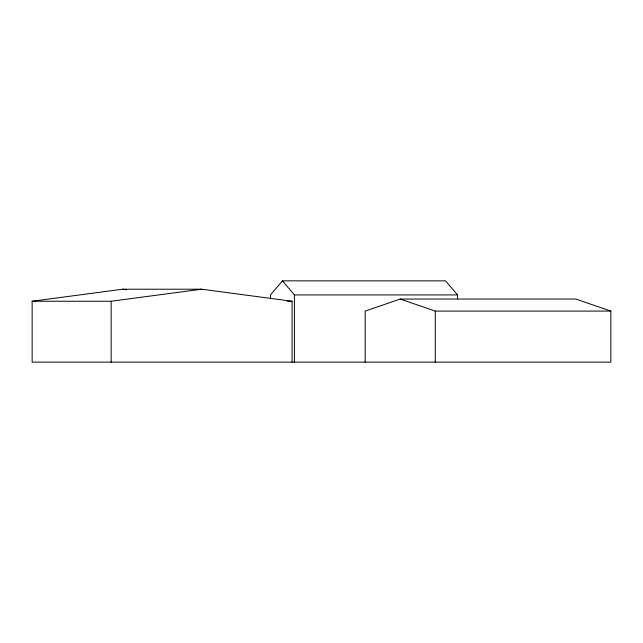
<?xml version="1.0" encoding="UTF-8"?>
<svg xmlns="http://www.w3.org/2000/svg" width="643" height="643" viewBox="0 0 643 643"><rect width="100%" height="100%" fill="white"/><g stroke="black" fill="none" stroke-linecap="round" stroke-linejoin="round"><path stroke-width="0.96" d="M457.519 298.939L457.519 294.92L445.551 280.854L282.446 280.854L270.478 294.92L270.478 298.939M292.083 362.146L292.083 301.245L201.621 289.213L122.612 289.213L32.15 301.245L32.15 362.146L610.85 362.146L610.85 311.091L575.798 299.043L400.219 299.043L365.168 311.091L365.168 362.146M32.15 301.245L111.159 301.245L201.621 289.213M282.446 280.854L294.414 294.92L457.519 294.92M287.083 301.245L292.083 301.245M400.219 299.043L435.271 311.091L610.85 311.091M122.612 289.213L126.591 289.744M435.271 311.091L435.271 362.146M294.414 294.92L294.414 362.146M111.159 301.245L111.159 362.146"/></g></svg>
